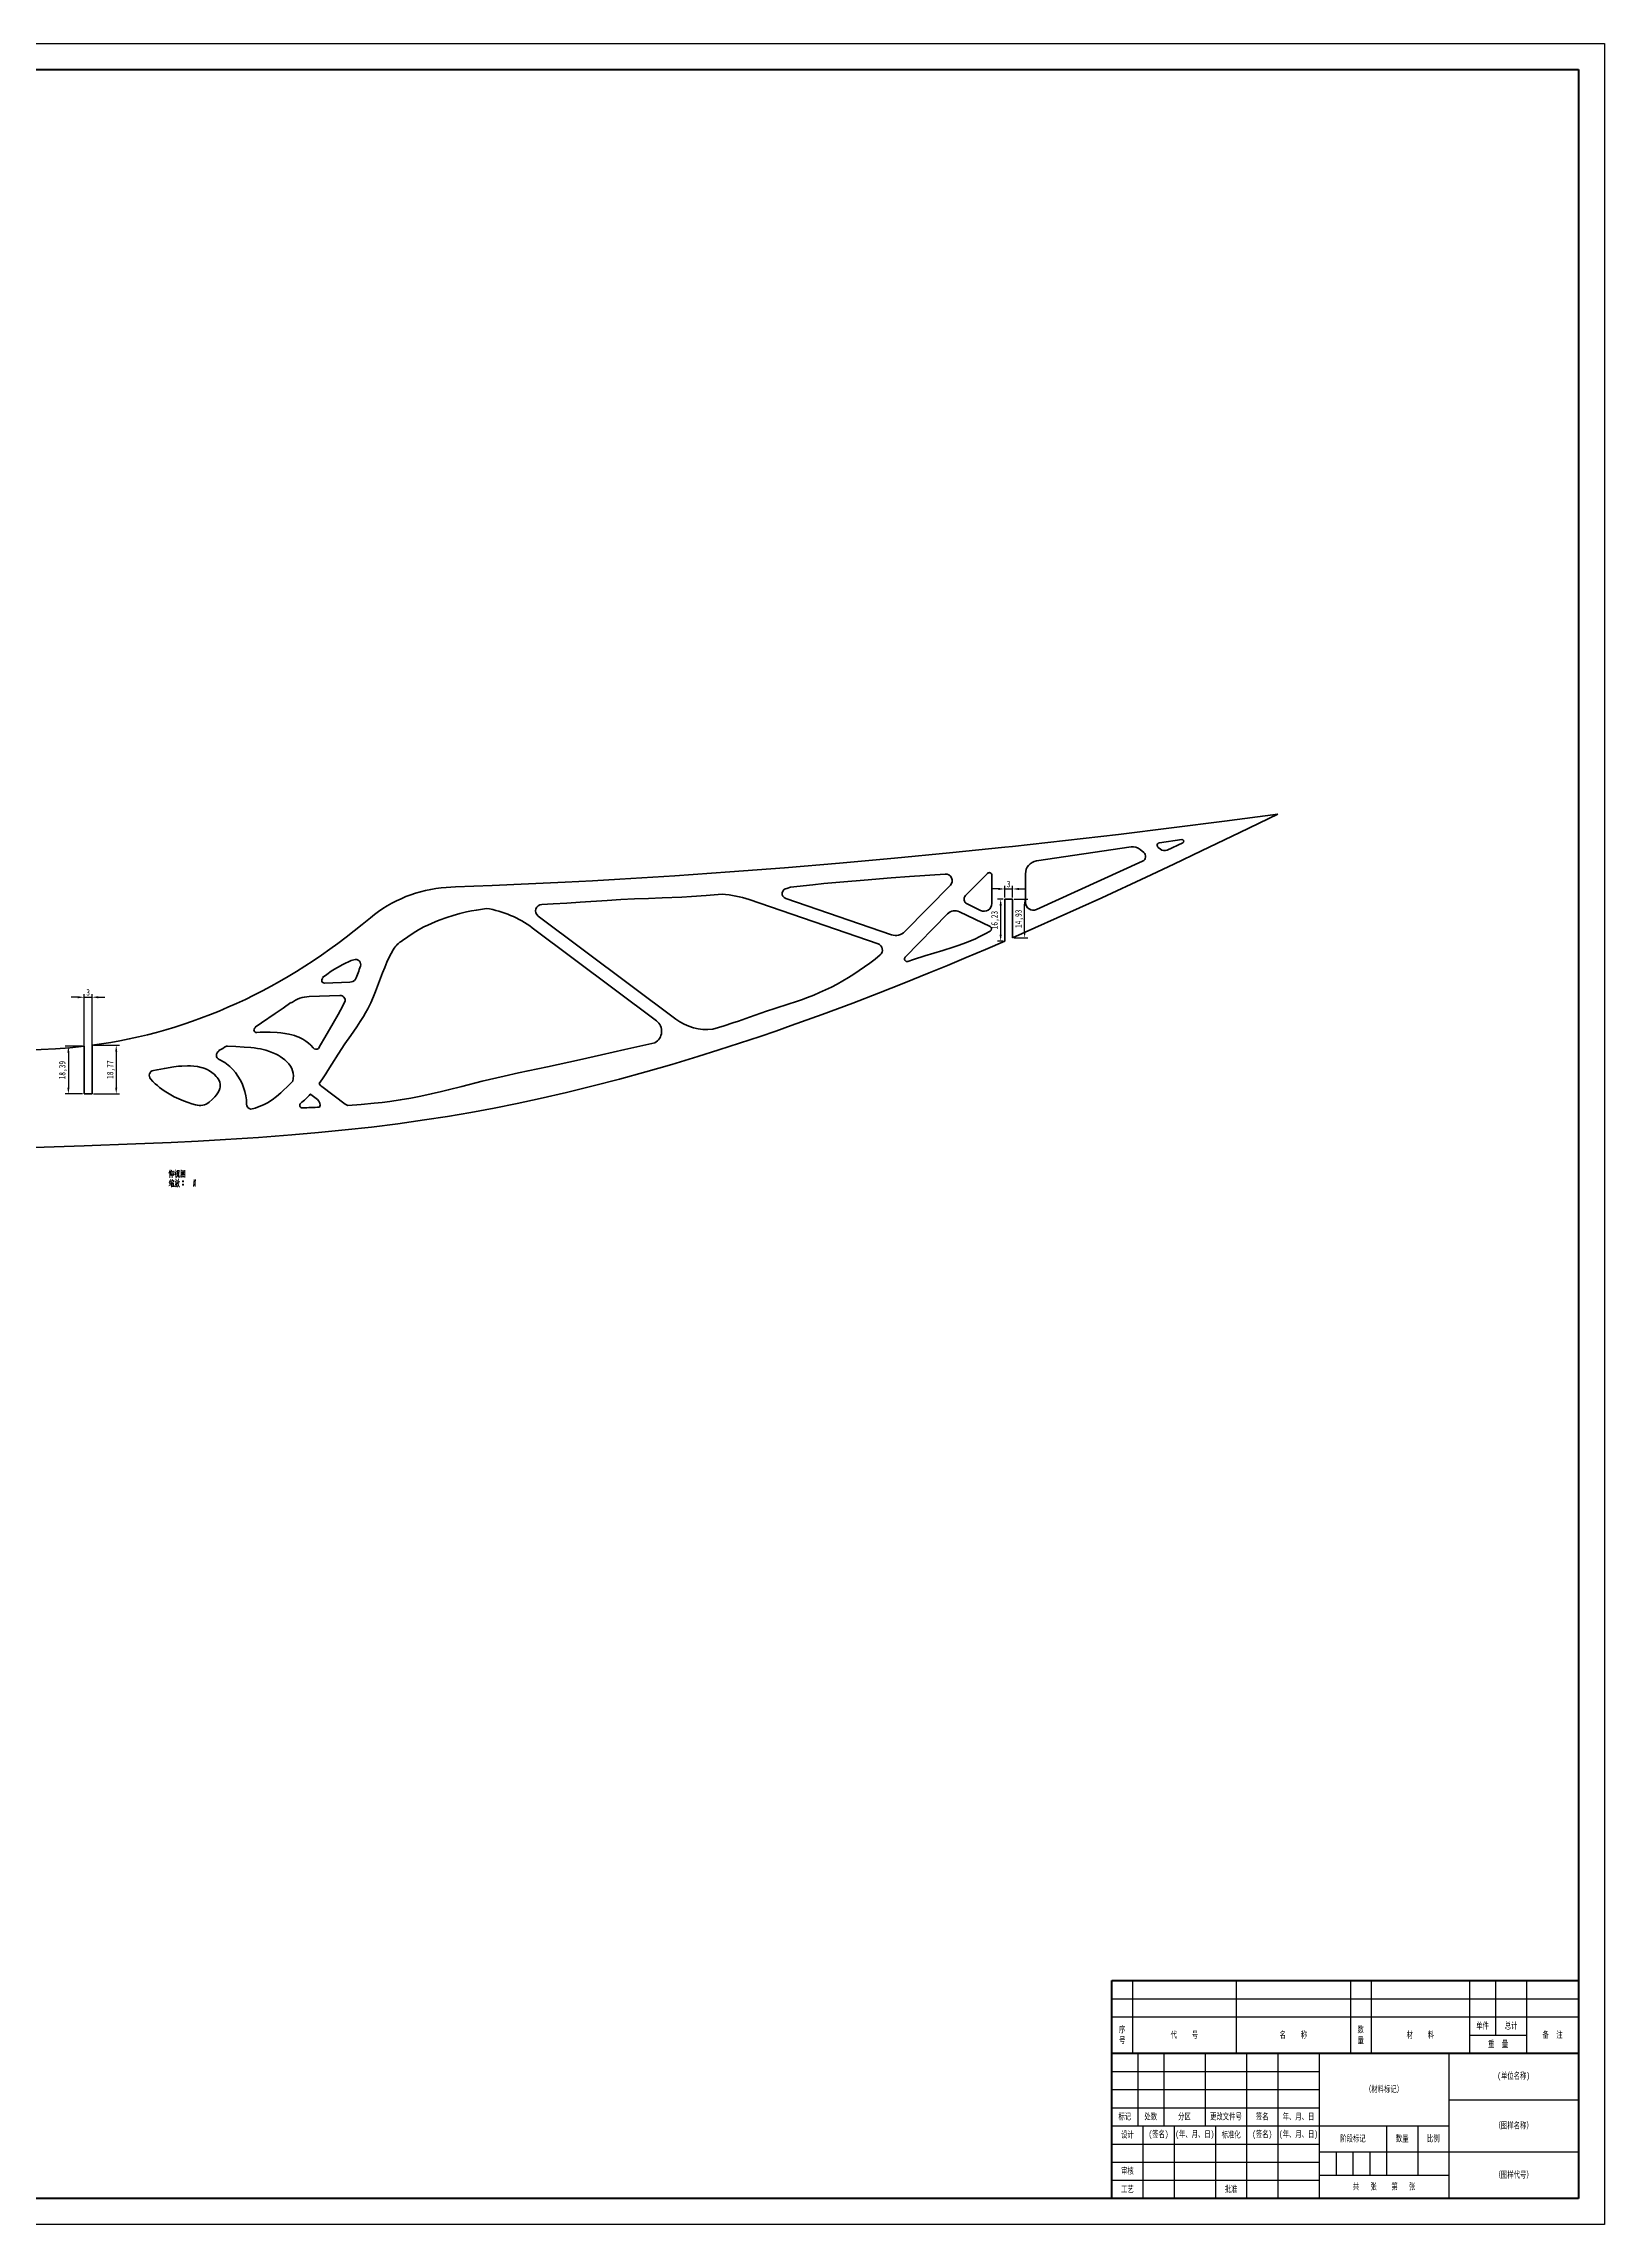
# Model space of a CAD drawing. Header units: millimetres. Extents: x 2448 to 3637, y 862 to 1703.
# Drawn here: x 3035 to 3637, y 862 to 1703 of the extents above; entities that cross this region are included whole.
import ezdxf

# ---------------------------------------------------------------- set-up
doc = ezdxf.new("R2010")
doc.units = ezdxf.units.MM
doc.header["$LTSCALE"] = 0.3
for name, color, linetype, lineweight in [('尺寸线', 3, 'Continuous', 25), ('粗实线', 7, 'Continuous', 50), ('细实线', 7, 'Continuous', 25), ('细文本', 7, 'Continuous', 25)]:
    doc.layers.add(name, color=color, linetype=linetype, lineweight=lineweight)
doc.styles.add('NUT Standard', font='simfang.ttf', dxfattribs={"width": 0.7, "height": 2.5})
doc.dimstyles.new('NUT Standard', dxfattribs={"dimtxt": 2.5, "dimasz": 2.5, "dimexe": 1.25, "dimexo": 0.625, "dimtad": 1, "dimtoh": 1, "dimtxsty": 'NUT Standard', "dimcen": 2.5, "dimadec": 0, "dimazin": 0, "dimtfac": 1, "dimtmove": 0, "dimatfit": 3, "dimfxl": 1, "dimarcsym": 0})

# ---------------------------------------------------------------- blocks, each defined once
blk = doc.blocks.new('*D61')
at = {"layer": 'Defpoints', "color": 0, "transparency": 16777216}
for p in [(3053.35, 1335.14), (3050.35, 1297.83), (3053.35, 1297.83)]:
    blk.add_point(p, dxfattribs=at)
at = {"layer": '尺寸线', "color": 0, "lineweight": -2, "transparency": 16777216}
for p, q in [((3047.85, 1335.14), (3045.35, 1335.14)), ((3050.35, 1298.46), (3050.35, 1336.39)), ((3050.35, 1335.14), (3053.35, 1335.14)), ((3053.35, 1298.46), (3053.35, 1336.39)), ((3055.85, 1335.14), (3058.35, 1335.14))]:
    blk.add_line(p, q, dxfattribs=at)
at = {"layer": '尺寸线', "color": 0, "transparency": 16777216}
for points in [[(3047.85, 1335.56), (3047.85, 1334.72), (3050.35, 1335.14)], [(3055.85, 1335.56), (3055.85, 1334.72), (3053.35, 1335.14)]]:
    blk.add_solid(points, dxfattribs=at)
at = {"layer": '尺寸线', "color": 0, "transparency": 16777216, "insert": (3051.85, 1337.03), "char_height": 2.5, "attachment_point": 5, "style": 'NUT Standard'}
blk.add_mtext('3', dxfattribs=at)
blk = doc.blocks.new('*D62')
at = {"layer": 'Defpoints', "color": 0, "transparency": 16777216}
for p in [(3405.44, 1373.01), (3408.44, 1376.9), (3408.44, 1373.01)]:
    blk.add_point(p, dxfattribs=at)
at = {"layer": '尺寸线', "color": 0, "lineweight": -2, "transparency": 16777216}
for p, q in [((3402.94, 1376.9), (3400.44, 1376.9)), ((3405.44, 1373.64), (3405.44, 1378.15)), ((3405.44, 1376.9), (3408.44, 1376.9)), ((3408.44, 1373.64), (3408.44, 1378.15)), ((3410.94, 1376.9), (3413.44, 1376.9))]:
    blk.add_line(p, q, dxfattribs=at)
at = {"layer": '尺寸线', "color": 0, "transparency": 16777216}
for points in [[(3402.94, 1377.32), (3402.94, 1376.48), (3405.44, 1376.9)], [(3410.94, 1377.32), (3410.94, 1376.48), (3408.44, 1376.9)]]:
    blk.add_solid(points, dxfattribs=at)
at = {"layer": '尺寸线', "color": 0, "transparency": 16777216, "insert": (3406.94, 1378.79), "char_height": 2.5, "attachment_point": 5, "style": 'NUT Standard'}
blk.add_mtext('3', dxfattribs=at)
blk = doc.blocks.new('*D63')
at = {"layer": 'Defpoints', "color": 0, "transparency": 16777216}
for p in [(3408.44, 1373.01), (3413.12, 1373.01), (3408.44, 1358.09)]:
    blk.add_point(p, dxfattribs=at)
at = {"layer": '尺寸线', "color": 0, "lineweight": -2, "transparency": 16777216}
for p, q in [((3409.07, 1373.01), (3414.37, 1373.01)), ((3413.12, 1360.59), (3413.12, 1370.51)), ((3409.07, 1358.09), (3414.37, 1358.09))]:
    blk.add_line(p, q, dxfattribs=at)
at = {"layer": '尺寸线', "color": 0, "transparency": 16777216}
for points in [[(3412.7, 1370.51), (3413.53, 1370.51), (3413.12, 1373.01)], [(3412.7, 1360.59), (3413.53, 1360.59), (3413.12, 1358.09)]]:
    blk.add_solid(points, dxfattribs=at)
at = {"layer": '尺寸线', "color": 0, "transparency": 16777216, "insert": (3411.05, 1365.39), "char_height": 2.5, "attachment_point": 5, "rotation": 90, "style": 'NUT Standard'}
blk.add_mtext('14,93', dxfattribs=at)
blk = doc.blocks.new('*D64')
at = {"layer": 'Defpoints', "color": 0, "transparency": 16777216}
for p in [(3405.44, 1373.01), (3403.86, 1356.78), (3405.44, 1356.78)]:
    blk.add_point(p, dxfattribs=at)
at = {"layer": '尺寸线', "color": 0, "lineweight": -2, "transparency": 16777216}
for p, q in [((3404.82, 1373.01), (3402.61, 1373.01)), ((3403.86, 1370.51), (3403.86, 1359.28)), ((3404.82, 1356.78), (3402.61, 1356.78))]:
    blk.add_line(p, q, dxfattribs=at)
at = {"layer": '尺寸线', "color": 0, "transparency": 16777216}
for points in [[(3403.44, 1370.51), (3404.28, 1370.51), (3403.86, 1373.01)], [(3403.44, 1359.28), (3404.28, 1359.28), (3403.86, 1356.78)]]:
    blk.add_solid(points, dxfattribs=at)
at = {"layer": '尺寸线', "color": 0, "transparency": 16777216, "insert": (3401.79, 1364.9), "char_height": 2.5, "attachment_point": 5, "rotation": 90, "style": 'NUT Standard'}
blk.add_mtext('16,23', dxfattribs=at)
blk = doc.blocks.new('*D65')
at = {"layer": 'Defpoints', "color": 0, "transparency": 16777216}
for p in [(3053.35, 1316.6), (3053.35, 1297.83), (3062.7, 1297.83)]:
    blk.add_point(p, dxfattribs=at)
at = {"layer": '尺寸线', "color": 0, "lineweight": -2, "transparency": 16777216}
for p, q in [((3053.97, 1316.6), (3063.95, 1316.6)), ((3062.7, 1314.1), (3062.7, 1300.33)), ((3053.97, 1297.83), (3063.95, 1297.83))]:
    blk.add_line(p, q, dxfattribs=at)
at = {"layer": '尺寸线', "color": 0, "transparency": 16777216}
for points in [[(3062.28, 1314.1), (3063.11, 1314.1), (3062.7, 1316.6)], [(3062.28, 1300.33), (3063.11, 1300.33), (3062.7, 1297.83)]]:
    blk.add_solid(points, dxfattribs=at)
at = {"layer": '尺寸线', "color": 0, "transparency": 16777216, "insert": (3060.63, 1307.21), "char_height": 2.5, "attachment_point": 5, "rotation": 90, "style": 'NUT Standard'}
blk.add_mtext('18,77', dxfattribs=at)
blk = doc.blocks.new('*D66')
at = {"layer": 'Defpoints', "color": 0, "transparency": 16777216}
for p in [(3050.35, 1316.22), (3044.24, 1297.83), (3050.35, 1297.83)]:
    blk.add_point(p, dxfattribs=at)
at = {"layer": '尺寸线', "color": 0, "lineweight": -2, "transparency": 16777216}
for p, q in [((3049.72, 1316.22), (3042.99, 1316.22)), ((3044.24, 1313.72), (3044.24, 1300.33)), ((3049.72, 1297.83), (3042.99, 1297.83))]:
    blk.add_line(p, q, dxfattribs=at)
at = {"layer": '尺寸线', "color": 0, "transparency": 16777216}
for points in [[(3043.82, 1313.72), (3044.65, 1313.72), (3044.24, 1316.22)], [(3043.82, 1300.33), (3044.65, 1300.33), (3044.24, 1297.83)]]:
    blk.add_solid(points, dxfattribs=at)
at = {"layer": '尺寸线', "color": 0, "transparency": 16777216, "insert": (3042.17, 1307.02), "char_height": 2.5, "attachment_point": 5, "rotation": 90, "style": 'NUT Standard'}
blk.add_mtext('18,39', dxfattribs=at)

msp = doc.modelspace()

# ---------------------------------------------------------------- linework, layer by layer
at = {"color": 7, "lineweight": 35}
for p, q in [((3405.442, 1393.014), (3408.442, 1393.335)), ((3417.709, 1387.685), (3454.171, 1393.089)), ((3459.07, 1391), (3457.654, 1392.141)), ((3465.487, 1392.251), (3464.629, 1392.942)), ((3465.11, 1394.71), (3473.701, 1395.983)), ((3468.091, 1391.922), (3474.093, 1394.654)), ((3398.731, 1382.896), (3390.331, 1374.339)), ((3400.444, 1382.196), (3400.444, 1371.315)), ((3413.442, 1382.739), (3413.442, 1371.714)), ((3417.685, 1368.983), (3458.643, 1387.623)), ((3190.024, 1377.485), (3193.576, 1377.723)), ((3226.819, 1370.951), (3226.832, 1370.96)), ((3356.569, 1355.741), (3306.842, 1372.789)), ((3361.732, 1359.257), (3320.941, 1373.241)), ((3321.43, 1377.126), (3322.849, 1377.614)), ((3384.473, 1378.364), (3366.922, 1360.484)), ((3396.144, 1368.611), (3390.892, 1371.136)), ((3405.442, 1373.014), (3405.442, 1356.784)), ((3405.442, 1373.014), (3408.442, 1373.014)), ((3408.442, 1358.088), (3408.442, 1373.014)), ((3278.529, 1326.678), (3225.437, 1366.453)), ((3383.408, 1367.286), (3367.052, 1350.623)), ((3399.767, 1362.432), (3387.995, 1368.09)), ((3271.096, 1325.999), (3223.168, 1361.906)), ((3142.38, 1342.425), (3142.323, 1342.73)), ((3152.799, 1340.966), (3143.019, 1340.629)), ((3130.098, 1333.147), (3130.313, 1333.032)), ((3148.985, 1335.832), (3137.095, 1335.422)), ((3116.25, 1323.359), (3116.283, 1323.656)), ((3050.347, 1316.219), (3050.347, 1297.831)), ((3053.347, 1297.831), (3053.347, 1316.597)), ((3102.29, 1314.346), (3102.29, 1314.619)), ((3105.211, 1316.263), (3105.667, 1316.263)), ((3086.673, 1308.617), (3088, 1308.617)), ((3053.347, 1297.831), (3050.347, 1297.831)), ((3137.727, 1297.645), (3140.325, 1295.699)), ((3141.946, 1300.732), (3151.032, 1293.925)), ((3050.347, 1277.831), (3053.347, 1277.938))]:
    msp.add_line(p, q, dxfattribs=at)
msp.add_line((3626.762, 955.902), (3626.762, 871.902))
for points in [[(3408.442, 1393.335), (3428.853, 1395.589), (3449.287, 1397.966), (3469.745, 1400.462), (3490.228, 1403.075), (3510.737, 1405.802)], [(3510.737, 1405.802), (3496.078, 1398.684), (3481.359, 1391.602), (3470.694, 1386.521), (3459.994, 1381.475), (3442.906, 1373.538), (3434.312, 1369.611), (3425.694, 1365.72), (3417.08, 1361.882), (3408.442, 1358.088)], [(3193.576, 1377.723), (3207.665, 1378.255), (3221.758, 1378.86), (3235.853, 1379.537), (3246.428, 1380.093), (3257.004, 1380.688), (3278.165, 1381.997), (3299.338, 1383.462), (3320.524, 1385.08), (3341.726, 1386.847), (3362.945, 1388.76), (3384.183, 1390.817), (3405.442, 1393.014)], [(3382.441, 1382.603), (3368.654, 1381.661), (3361.677, 1381.16), (3351.198, 1380.351), (3343.407, 1379.687), (3335.697, 1378.963), (3331.424, 1378.53), (3322.849, 1377.614)], [(3296.441, 1374.868), (3290.258, 1374.352), (3284.548, 1373.955), (3280.86, 1373.747), (3273.291, 1373.425), (3267.983, 1373.237), (3262.676, 1373.035), (3257.373, 1372.778), (3252.074, 1372.455), (3241.696, 1371.746), (3236.502, 1371.421), (3231.3, 1371.154), (3226.832, 1370.96)], [(3205.546, 1369.384), (3201.651, 1368.781), (3199.717, 1368.422), (3197.794, 1368.022), (3195.247, 1367.418), (3192.723, 1366.728), (3190.225, 1365.946), (3187.235, 1364.867), (3185.756, 1364.27), (3184.289, 1363.633), (3182.837, 1362.957), (3181.399, 1362.239), (3179.269, 1361.084), (3177.176, 1359.833), (3175.122, 1358.486), (3173.11, 1357.04)], [(3405.442, 1356.784), (3398.001, 1353.58), (3390.541, 1350.413), (3383.421, 1347.436), (3376.284, 1344.497), (3366.501, 1340.546), (3356.687, 1336.675), (3346.841, 1332.89), (3334.983, 1328.47), (3323.08, 1324.189), (3317.111, 1322.104), (3311.131, 1320.058), (3303.14, 1317.392), (3295.128, 1314.798), (3287.097, 1312.281), (3277.029, 1309.245), (3266.931, 1306.338), (3256.801, 1303.564), (3246.639, 1300.929), (3236.447, 1298.438), (3226.223, 1296.097), (3217.359, 1294.198), (3208.434, 1292.411), (3199.466, 1290.744), (3190.497, 1289.21), (3181.545, 1287.812), (3176.459, 1287.076), (3171.367, 1286.38), (3161.167, 1285.101), (3150.947, 1283.962), (3140.71, 1282.953), (3130.458, 1282.061), (3124.045, 1281.558), (3117.627, 1281.093), (3104.782, 1280.269), (3094.311, 1279.686), (3083.836, 1279.171), (3066.897, 1278.448), (3053.347, 1277.938)], [(3399.851, 1360.675), (3397.889, 1359.547), (3395.884, 1358.508), (3393.84, 1357.55), (3392.285, 1356.879), (3390.713, 1356.244), (3387.531, 1355.071), (3385.541, 1354.397), (3381.535, 1353.135), (3378.057, 1352.096), (3374.584, 1351.061), (3370.247, 1349.705), (3368.094, 1348.978)], [(3169.569, 1353.487), (3168.771, 1352.061), (3168.026, 1350.606), (3167.103, 1348.626), (3166.243, 1346.611), (3165.43, 1344.572), (3164.262, 1341.492), (3162.712, 1337.402), (3161.899, 1335.382), (3160.846, 1332.974), (3159.689, 1330.618), (3158.896, 1329.17), (3158.059, 1327.744), (3156.797, 1325.738), (3155.479, 1323.761), (3153.169, 1320.44), (3150.857, 1317.121), (3148.28, 1313.194), (3145.904, 1309.389), (3144.309, 1306.855), (3143.497, 1305.598), (3142.248, 1303.735), (3140.953, 1301.913)], [(3154.376, 1349.632), (3153.313, 1349.248), (3152.268, 1348.824), (3151.178, 1348.334), (3150.107, 1347.804), (3148.077, 1346.676), (3146.861, 1345.927), (3145.667, 1345.143), (3143.978, 1343.96), (3142.323, 1342.73)], [(3130.098, 1333.147), (3127.116, 1330.986), (3123.982, 1328.832), (3118.732, 1325.319), (3116.283, 1323.655)], [(3151.04, 1333.597), (3149.215, 1330.204), (3148.267, 1328.516), (3146.336, 1325.159), (3143.122, 1319.553), (3141.515, 1316.726), (3140.686, 1315.328)], [(3322.286, 1332.564), (3316.748, 1330.818), (3313.493, 1329.722), (3307.007, 1327.46), (3302.683, 1325.957), (3300.515, 1325.222), (3297.253, 1324.156), (3292.837, 1322.819)], [(3138.678, 1315.64), (3137.816, 1316.609), (3136.857, 1317.482), (3135.815, 1318.262), (3134.703, 1318.949), (3133.932, 1319.356), (3133.14, 1319.723), (3132.327, 1320.051), (3131.501, 1320.34), (3130.395, 1320.663), (3129.275, 1320.926), (3127.765, 1321.196), (3126.242, 1321.391), (3124.712, 1321.529), (3122.105, 1321.669), (3119.5, 1321.679), (3118.2, 1321.629), (3116.902, 1321.539)], [(3000.564, 1316.319), (3006.096, 1315.746), (3011.633, 1315.307), (3017.172, 1315.005), (3022.711, 1314.843), (3028.249, 1314.823), (3033.784, 1314.948), (3039.313, 1315.221), (3044.835, 1315.644), (3050.347, 1316.219)], [(3130.76, 1302.781), (3130.972, 1303.842), (3131.028, 1304.86), (3130.94, 1305.834), (3130.72, 1306.762), (3130.38, 1307.644), (3129.875, 1308.571), (3129.251, 1309.44), (3128.525, 1310.25), (3127.713, 1311.001), (3126.831, 1311.693), (3125.895, 1312.323), (3125.167, 1312.756), (3124.425, 1313.153), (3123.112, 1313.764), (3121.777, 1314.277), (3120.423, 1314.702), (3119.397, 1314.969), (3118.363, 1315.196), (3117.143, 1315.416), (3115.916, 1315.594), (3114.628, 1315.74), (3112.038, 1315.944), (3108.844, 1316.103), (3105.667, 1316.263)], [(3270.466, 1317.593), (3258.93, 1315.05), (3249.841, 1312.968), (3241.456, 1311.063), (3237.325, 1310.15), (3228.999, 1308.364), (3221.595, 1306.785), (3217.895, 1305.983), (3212.353, 1304.744), (3203.904, 1302.727), (3196.03, 1300.736), (3190.778, 1299.421), (3188.147, 1298.783), (3184.194, 1297.866), (3180.228, 1297.013), (3176.281, 1296.249), (3172.27, 1295.57), (3168.23, 1294.978), (3165.215, 1294.591), (3162.221, 1294.249), (3157.124, 1293.752), (3152.016, 1293.35)], [(3093.288, 1293.651), (3091.869, 1294.068), (3090.463, 1294.524), (3088.614, 1295.196), (3086.8, 1295.949), (3085.028, 1296.787), (3083.093, 1297.841), (3081.231, 1299.019), (3080.316, 1299.667), (3079.425, 1300.35), (3078.586, 1301.043), (3077.77, 1301.769), (3076.84, 1302.67), (3075.947, 1303.616)], [(3086.673, 1308.617), (3084.873, 1308.286), (3081.273, 1307.684), (3078.438, 1307.19), (3077.029, 1306.914)], [(3098.588, 1294.69), (3099.723, 1295.654), (3100.265, 1296.183), (3100.779, 1296.737), (3101.404, 1297.51), (3101.941, 1298.314), (3102.37, 1299.141), (3102.67, 1299.98), (3102.769, 1300.422), (3102.823, 1300.864), (3102.832, 1301.266), (3102.799, 1301.665), (3102.644, 1302.347), (3102.374, 1303.015), (3102.006, 1303.662), (3101.673, 1304.131), (3101.301, 1304.582), (3100.46, 1305.424), (3099.535, 1306.167), (3098.662, 1306.741), (3097.766, 1307.226), (3096.847, 1307.627), (3096.146, 1307.877), (3095.434, 1308.088), (3093.986, 1308.399), (3092.642, 1308.573), (3091.28, 1308.659), (3090.19, 1308.678), (3088, 1308.617)], [(3112.986, 1293.915), (3112.906, 1295.542), (3112.687, 1297.164), (3112.332, 1298.769), (3111.848, 1300.343), (3111.237, 1301.874), (3110.505, 1303.351), (3109.658, 1304.76), (3108.698, 1306.09), (3107.632, 1307.328), (3106.463, 1308.461), (3105.196, 1309.478), (3104.526, 1309.941), (3103.832, 1310.369), (3103.122, 1310.759), (3102.389, 1311.113)], [(3130.76, 1302.781), (3129.648, 1301.619), (3128.512, 1300.482), (3127.347, 1299.374), (3126.151, 1298.299), (3124.504, 1296.928), (3122.789, 1295.638), (3121.003, 1294.44)], [(3121.003, 1294.44), (3119.466, 1293.628), (3117.885, 1292.946), (3116.269, 1292.391), (3114.623, 1291.958)], [(3050.347, 1277.831), (3027.197, 1277.031)]]:
    msp.add_lwpolyline(points, dxfattribs=at)
at = {"color": 7, "lineweight": 13}
for points in [[(3083.536, 1268.587), (3082.941, 1267.292)], [(3083.046, 1262.357), (3083.746, 1262.742)], [(3083.501, 1263.792), (3083.081, 1263.652)], [(3083.571, 1264.807), (3083.116, 1263.722)], [(3083.151, 1263.022), (3083.676, 1263.197)], [(3083.641, 1264.037), (3083.186, 1263.022)], [(3083.326, 1265.542), (3083.326, 1266.767), (3083.326, 1268.027)], [(3083.956, 1263.512), (3083.641, 1263.022)], [(3083.746, 1267.887), (3084.166, 1268.412)], [(3083.746, 1268.027), (3083.746, 1266.452)], [(3083.746, 1266.452), (3084.271, 1266.977)], [(3083.886, 1264.492), (3083.781, 1263.932)], [(3083.886, 1264.352), (3084.936, 1264.492)], [(3084.131, 1264.072), (3083.956, 1263.512)], [(3083.991, 1263.582), (3083.991, 1261.867)], [(3084.201, 1263.792), (3084.901, 1263.897)], [(3084.271, 1264.982), (3084.446, 1264.597)], [(3084.271, 1263.372), (3084.306, 1261.972)], [(3084.271, 1263.267), (3084.796, 1263.337)], [(3084.306, 1268.062), (3084.306, 1266.767), (3084.306, 1265.437)], [(3084.306, 1267.852), (3084.831, 1267.922)], [(3084.306, 1262.707), (3084.691, 1262.777)], [(3084.761, 1262.217), (3084.341, 1262.147)], [(3084.516, 1263.827), (3084.446, 1263.267)], [(3084.796, 1266.452), (3084.516, 1266.802)], [(3084.831, 1263.442), (3084.761, 1262.042)], [(3084.796, 1266.452), (3084.901, 1268.167)], [(3084.971, 1264.597), (3084.831, 1264.142)], [(3085.881, 1267.887), (3085.706, 1267.397), (3085.216, 1266.662)], [(3085.741, 1264.212), (3085.636, 1263.302), (3085.531, 1262.882), (3085.216, 1262.007)], [(3085.251, 1267.677), (3085.811, 1267.747)], [(3085.251, 1264.142), (3086.301, 1264.282)], [(3085.531, 1268.552), (3085.811, 1268.132)], [(3086.056, 1263.722), (3085.951, 1262.882), (3085.811, 1262.042), (3085.601, 1262.322)], [(3085.671, 1263.547), (3086.056, 1263.617)], [(3085.706, 1267.397), (3085.706, 1265.612)], [(3085.706, 1267.222), (3086.021, 1266.907)], [(3085.741, 1265.052), (3085.846, 1264.492)], [(3085.811, 1265.612), (3086.091, 1265.892)], [(3086.441, 1262.462), (3086.056, 1261.937)], [(3086.091, 1265.892), (3086.336, 1266.242)], [(3086.441, 1263.722), (3086.266, 1263.162)], [(3086.301, 1268.517), (3086.301, 1266.837)], [(3086.966, 1268.342), (3086.301, 1268.272)], [(3086.511, 1266.872), (3086.336, 1266.242)], [(3086.371, 1263.477), (3086.931, 1262.042)], [(3086.581, 1264.352), (3086.441, 1263.722)], [(3086.721, 1263.092), (3086.441, 1262.462)], [(3086.616, 1267.922), (3086.511, 1266.872)], [(3086.511, 1263.967), (3087.211, 1264.107)], [(3086.651, 1265.087), (3086.581, 1264.352)], [(3086.651, 1265.892), (3086.651, 1266.977)], [(3086.791, 1265.787), (3086.651, 1265.892)], [(3086.931, 1264.037), (3086.721, 1263.092)], [(3087.211, 1265.787), (3086.791, 1265.787)], [(3086.896, 1266.767), (3086.966, 1268.447)], [(3086.931, 1262.042), (3087.246, 1262.042)], [(3087.211, 1266.417), (3087.211, 1265.787)], [(3087.736, 1268.552), (3087.736, 1267.082), (3087.736, 1265.577)], [(3087.736, 1268.517), (3087.736, 1267.117), (3087.736, 1265.717)], [(3089.206, 1268.377), (3087.736, 1268.237)], [(3087.736, 1265.822), (3089.101, 1265.927)], [(3087.806, 1266.627), (3088.296, 1267.047)], [(3088.506, 1268.097), (3087.946, 1267.292)], [(3088.261, 1267.537), (3088.961, 1266.802)], [(3088.261, 1266.452), (3088.611, 1266.067)], [(3088.261, 1264.177), (3088.646, 1264.177)], [(3088.261, 1262.917), (3088.646, 1262.917)], [(3088.296, 1267.747), (3088.751, 1267.817)], [(3088.296, 1267.047), (3088.506, 1267.327)], [(3088.296, 1264.282), (3088.611, 1264.282)], [(3088.296, 1264.037), (3088.611, 1264.037)], [(3088.296, 1263.022), (3088.611, 1263.022)], [(3088.296, 1262.777), (3088.611, 1262.777)], [(3088.366, 1266.837), (3088.611, 1266.557)], [(3088.506, 1267.327), (3088.856, 1267.957)], [(3088.961, 1266.802), (3089.136, 1266.837)], [(3089.171, 1265.647), (3089.171, 1265.752), (3089.101, 1265.927)], [(3089.171, 1265.752), (3089.171, 1267.117), (3089.206, 1268.517)], [(3092.706, 1264.912), (3092.601, 1263.512), (3092.496, 1262.112)], [(3092.706, 1264.177), (3093.091, 1264.177)], [(3092.706, 1262.917), (3093.091, 1262.917)], [(3092.741, 1264.282), (3093.056, 1264.282)], [(3092.741, 1264.037), (3093.056, 1264.037)], [(3092.741, 1263.022), (3093.056, 1263.022)], [(3092.741, 1262.777), (3093.056, 1262.777)], [(3093.301, 1264.912), (3093.196, 1263.512), (3093.091, 1262.112)]]:
    msp.add_lwpolyline(points, dxfattribs=at)
for points in [[(3088.366, 1263.967), (3088.541, 1263.967), (3088.646, 1264.072), (3088.646, 1264.247), (3088.541, 1264.352), (3088.366, 1264.352), (3088.261, 1264.247), (3088.261, 1264.072)], [(3088.366, 1262.707), (3088.541, 1262.707), (3088.646, 1262.812), (3088.646, 1262.987), (3088.541, 1263.092), (3088.366, 1263.092), (3088.261, 1262.987), (3088.261, 1262.812)], [(3092.811, 1263.967), (3092.986, 1263.967), (3093.091, 1264.072), (3093.091, 1264.247), (3092.986, 1264.352), (3092.811, 1264.352), (3092.706, 1264.247), (3092.706, 1264.072)], [(3092.811, 1262.707), (3092.986, 1262.707), (3093.091, 1262.812), (3093.091, 1262.987), (3092.986, 1263.092), (3092.811, 1263.092), (3092.706, 1262.987), (3092.706, 1262.812)]]:
    msp.add_lwpolyline(points, close=True, dxfattribs=at)
at = {"color": 7, "lineweight": 35}
for centre, radius, start, end in [((3418.442, 1382.739), 5, 98.430444, 180.000005), ((3454.83, 1388.637), 4.5, 51.140471, 98.430444), ((3457.815, 1389.443), 2, 294.469533, 51.140471), ((3465.257, 1393.721), 1, 98.430444, 231.140476), ((3467.056, 1394.198), 2.5, 231.140476, 294.469533), ((3473.803, 1395.291), 0.7, 294.469533, 98.430444), ((3382.689, 1380.115), 2.5, 315.532258, 95.673226), ((3399.444, 1382.196), 1, 0, 135.532277), ((3226.936, 1368.454), 2.5, 92.695646, 233.160273), ((3293.87, 1334.95), 40, 71.077298, 86.314958), ((3321.59, 1375.133), 2, 94.571721, 251.077307), ((3391.758, 1372.938), 2, 135.532263, 244.327809), ((3397.444, 1371.315), 3, 244.327809, 0), ((3416.442, 1371.714), 3, 180.000005, 294.469533), ((3199.185, 1329.893), 40, 53.16025, 80.850131), ((3386.263, 1364.484), 4, 64.327828, 135.532263), ((3399.333, 1361.53), 1, 301.194428, 64.327808), ((3178.196, 1348.43), 10, 120.570092, 149.626181), ((3355.758, 1353.376), 2.5, 309.798721, 71.077298), ((3363.354, 1363.987), 5, 251.077293, 315.532313), ((3155.018, 1347.738), 2, 341.264214, 108.714489), ((3079.111, 1373.572), 82.183, 337.451607, 341.205823), ((3293.35, 1428.286), 100, 286.819796, 309.798455), ((3367.765, 1349.923), 1, 135.532277, 289.199748), ((3142.985, 1341.628), 1, 127.208394, 271.97326), ((3152.695, 1343.964), 3, 271.97326, 320.553042), ((3137.508, 1323.429), 12, 91.973258, 126.842541), ((3149.054, 1333.833), 2, 353.232115, 91.973258), ((3116.817, 1322.535), 1, 124.532189, 274.908008), ((3268.098, 1321.997), 5, 298.259591, 53.16025), ((3290.521, 1342.684), 20, 233.160245, 276.649999), ((3103.129, 1312.754), 1.8, 117.80586, 245.729535), ((3072.105, 1371.659), 64.535, 297.886977, 300.863983), ((3139.852, 1316.574), 1.5, 218.518287, 303.818118), ((3077.433, 1304.955), 2, 101.654102, 222.021518), ((3112.003, 1321.069), 34.593, 309.151058, 317.631903), ((3136.528, 1296.044), 2, 53.16025, 58.868984), ((3138.826, 1293.698), 2.5, 337.298802, 53.16025), ((3143.984, 1303.453), 3.4, 206.948793, 233.169411), ((3094.907, 1299.429), 6, 254.354568, 307.843774), ((3114.986, 1293.925), 2, 180.297477, 259.531257), ((3134.472, 1293.466), 1, 128.960774, 272.085855), ((3107.011, 2057.778), 765.805, 272.057763, 272.553737), ((3154.03, 1297.926), 5, 233.160245, 246.246901)]:
    msp.add_arc(centre, radius, start, end, dxfattribs=at)
for centre, major_axis, ratio, start_param, end_param in [((3193.439, 1327.601), (50.619, 0.433), 0.9877142, 1.6298661, 2.2651307), ((-8373.872, 47090.844), (11448.729, -45770.133), 0.0641733, 6.2759643, 6.314312)]:
    msp.add_ellipse(centre, major_axis=major_axis, ratio=ratio, start_param=start_param, end_param=end_param, dxfattribs=at)
at = {"layer": '粗实线'}
for p, q in [((2472.762, 1692.902), (3626.762, 1692.902)), ((3626.762, 1692.902), (3626.762, 871.902)), ((3446.762, 955.902), (3626.762, 955.902)), ((3446.762, 871.902), (3446.762, 955.902)), ((3446.762, 927.902), (3626.762, 927.902)), ((3626.762, 871.902), (2472.762, 871.902))]:
    msp.add_line(p, q, dxfattribs=at)
at = {"layer": '细实线'}
for p, q in [((2447.762, 1702.902), (3636.762, 1702.902)), ((3636.762, 1702.902), (3636.762, 861.902)), ((3454.762, 955.902), (3454.762, 927.902)), ((3494.762, 955.902), (3494.762, 927.902)), ((3538.762, 955.902), (3538.762, 927.902)), ((3546.762, 955.902), (3546.762, 927.902)), ((3584.762, 955.902), (3584.762, 927.902)), ((3594.762, 955.902), (3594.762, 934.902)), ((3606.762, 955.902), (3606.762, 927.902)), ((3446.762, 948.902), (3626.762, 948.902)), ((3446.762, 941.902), (3626.762, 941.902)), ((3584.762, 934.902), (3606.762, 934.902)), ((3456.762, 927.902), (3456.762, 899.902)), ((3466.762, 927.902), (3466.762, 899.902)), ((3482.762, 927.902), (3482.762, 899.902)), ((3498.762, 927.902), (3498.762, 899.902)), ((3510.762, 927.902), (3510.762, 899.902)), ((3526.762, 927.902), (3526.762, 871.902)), ((3576.762, 927.902), (3576.762, 871.902)), ((3446.762, 920.902), (3526.762, 920.902)), ((3446.762, 913.902), (3526.762, 913.902)), ((3576.762, 909.902), (3626.762, 909.902)), ((3446.762, 906.902), (3526.762, 906.902)), ((3446.762, 899.902), (3576.762, 899.902)), ((3458.762, 899.902), (3458.762, 871.902)), ((3470.762, 899.902), (3470.762, 871.902)), ((3486.762, 899.902), (3486.762, 871.902)), ((3498.762, 899.902), (3498.762, 871.902)), ((3510.762, 899.902), (3510.762, 871.902)), ((3552.762, 899.902), (3552.762, 880.902)), ((3564.762, 899.902), (3564.762, 880.902)), ((3446.762, 892.902), (3526.762, 892.902)), ((3446.762, 885.902), (3526.762, 885.902)), ((3526.762, 889.902), (3626.762, 889.902)), ((3533.262, 889.902), (3533.262, 880.902)), ((3539.762, 889.902), (3539.762, 880.902)), ((3546.262, 889.902), (3546.262, 880.902)), ((3446.762, 878.902), (3526.762, 878.902)), ((3526.762, 880.902), (3576.762, 880.902)), ((3636.762, 861.902), (2447.762, 861.902))]:
    msp.add_line(p, q, dxfattribs=at)

# ---------------------------------------------------------------- texts
at = {"layer": '粗实线', "char_height": 2.5, "width": 12, "attachment_point": 5, "style": 'NUT Standard'}
for s, insert in [('工艺', (3452.762, 875.402)), ('批准', (3492.762, 875.402))]:
    msp.add_mtext(s, dxfattribs=dict(at, insert=insert))
at = {"layer": '细文本', "char_height": 2.5, "attachment_point": 5, "style": 'NUT Standard'}
for s, insert, width in [('序\\P号', (3450.762, 934.902), 8), ('代    号', (3474.762, 934.902), 40), ('名    称', (3516.762, 934.902), 44), ('数\\P量', (3542.762, 934.902), 8), ('材    料', (3565.762, 934.902), 38), ('单件', (3589.762, 938.402), 10), ('总计', (3600.762, 938.402), 12), ('备  注', (3616.762, 934.902), 20), ('重  量', (3595.762, 931.402), 22), ('(单位名称)', (3601.762, 918.902), 50), ('（材料标记）', (3551.762, 913.902), 50), ('标记', (3451.762, 903.402), 10), ('处数', (3461.762, 903.402), 10), ('分区', (3474.762, 903.402), 16), ('更改文件号', (3490.762, 903.402), 16), ('签名', (3504.762, 903.402), 12), ('年、月、日', (3518.762, 903.402), 16), ('（图样名称）', (3601.762, 899.902), 50), ('设计', (3452.762, 896.402), 12), ('(签名)', (3464.762, 896.402), 12), ('(年、月、日)', (3478.762, 896.402), 16), ('标准化', (3492.762, 896.402), 12), ('(签名)', (3504.762, 896.402), 12), ('(年、月、日)', (3518.762, 896.402), 16), ('阶段标记', (3539.762, 894.902), 26), ('数量', (3558.762, 894.902), 12), ('比例', (3570.762, 894.902), 12), ('审核', (3452.762, 882.402), 12), ('共   张    第   张', (3551.762, 876.402), 50), ('（图样代号）', (3601.762, 880.902), 50)]:
    msp.add_mtext(s, dxfattribs=dict(at, insert=insert, width=width))

# ---------------------------------------------------------------- dimensions: what is measured, and where the dimension line sits
at = {"layer": '尺寸线'}
for base, p1, p2, picture, middle in [((3408.442, 1376.901), (3405.442, 1373.014), (3408.442, 1373.014), '*D62', (3406.942, 1378.79)), ((3053.347, 1335.14), (3050.347, 1297.831), (3053.347, 1297.831), '*D61', (3051.847, 1337.029))]:
    dim = msp.add_linear_dim(base=base, p1=p1, p2=p2, dimstyle='NUT Standard', dxfattribs=at)
    dim.commit()
    dim.dimension.update_dxf_attribs({"geometry": picture, "text_midpoint": middle})
for base, p1, p2, picture, middle in [((3403.86, 1356.784), (3405.442, 1373.014), (3405.442, 1356.784), '*D64', (3401.792, 1364.899)), ((3044.235, 1297.831), (3050.347, 1316.219), (3050.347, 1297.831), '*D66', (3042.167, 1307.025)), ((3062.695, 1297.831), (3053.347, 1316.597), (3053.347, 1297.831), '*D65', (3060.627, 1307.214))]:
    dim = msp.add_linear_dim(base=base, p1=p1, p2=p2, angle=90, dimstyle='NUT Standard', dxfattribs=at)
    dim.commit()
    dim.dimension.update_dxf_attribs({"geometry": picture, "text_midpoint": middle})
dim = msp.add_linear_dim(base=(3413.118, 1373.014), p1=(3408.442, 1358.088), p2=(3408.442, 1373.014), angle=90, dimstyle='NUT Standard', dxfattribs=at)
dim.commit()
dim.dimension.update_dxf_attribs({"geometry": '*D63', "text_midpoint": (3413.118, 1365.388), "dimtype": 160})

doc.saveas('drawing.dxf')
